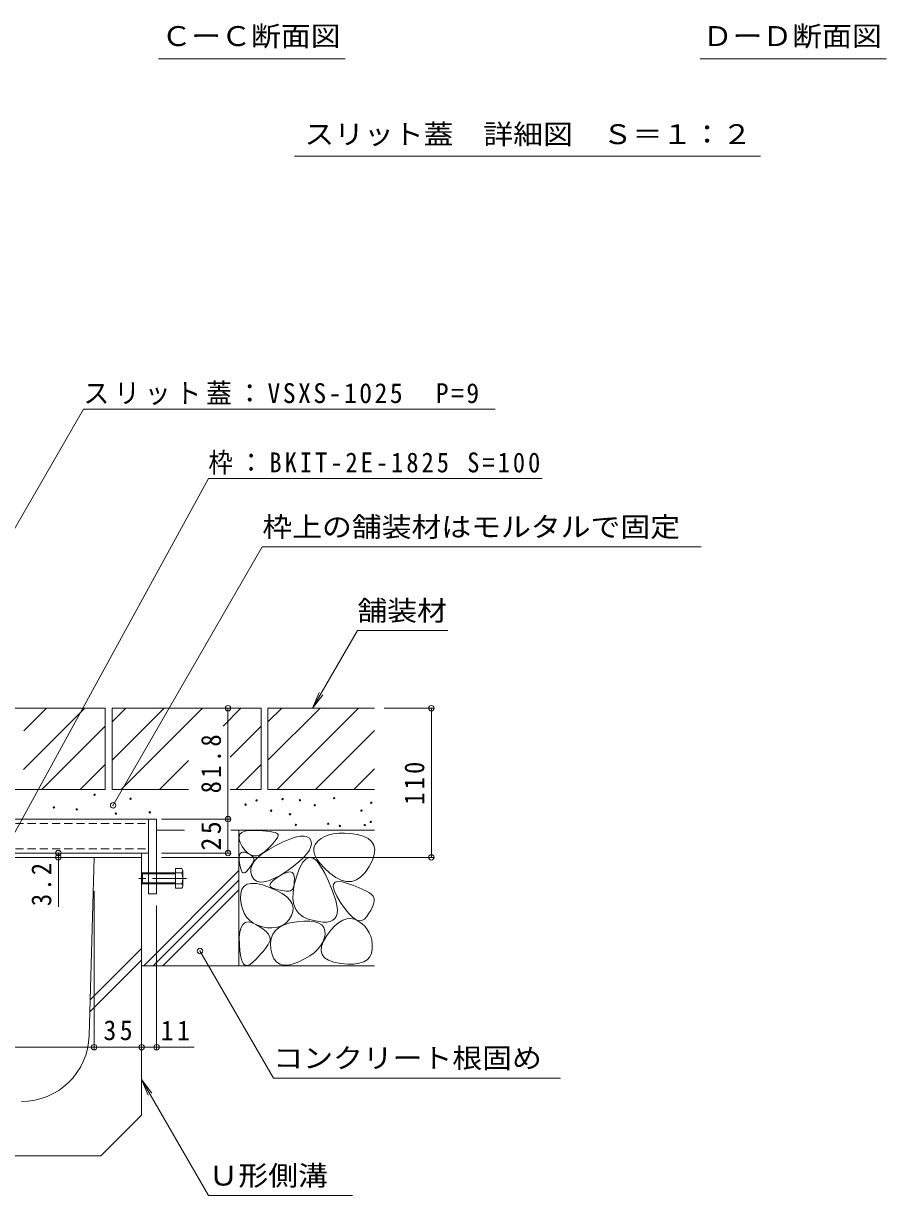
# Model space of a CAD drawing. Units: millimetres at full size, sheet at 1:5, with parts at other scales. Extents: x -1763 to 1942, y -1329 to 1372.
# Drawn here: x 912 to 1549, y -844 to 20 of the extents above; entities that cross this region are included whole.
import ezdxf
from ezdxf.enums import TextEntityAlignment as Align

# ---------------------------------------------------------------- set-up
doc = ezdxf.new("R2010")
doc.units = ezdxf.units.MM
doc.header["$LTSCALE"] = 5
doc.header["$PDMODE"] = 32
doc.header["$PDSIZE"] = 4
doc.linetypes.add('CHAIN1', pattern=[8, 5, -1, 1, -1])
doc.linetypes.add('DASHED1', pattern=[1.8, 1.2, -0.6])
for name, color, linetype, lineweight in [('4-0_OUTLINE-0', 7, 'Continuous', 9), ('4-4_0108_天井情報・�', 7, 'Continuous', 9), ('4-5_0055_アルミ建具_', 7, 'Continuous', 9), ('4-E_10ﾎﾞﾙﾄ__2', 2, 'Continuous', 9), ('4-F_10ﾎﾞﾙﾄ__1', 6, 'Continuous', 9), ('D-5_0242_', 4, 'Continuous', 9)]:
    doc.layers.add(name, color=color, linetype=linetype, lineweight=lineweight)
doc.styles.add('ＭＳ ゴシック', font='')
doc.styles.get('ＭＳ ゴシック').set_extended_font_data('MS Gothic')

msp = doc.modelspace()

# ---------------------------------------------------------------- linework, layer by layer
at = {"layer": '4-0_OUTLINE-0', "linetype": 'DASHED1'}
for p, q in [((744.417, -569.969), (1004.417, -569.969)), ((744.417, -588.569), (1004.417, -588.569))]:
    msp.add_line(p, q, dxfattribs=at)
at = {"layer": '4-0_OUTLINE-0'}
for p, q in [((855.317, -566.769), (1004.417, -566.769)), ((1010.417, -566.769), (1004.417, -566.769)), ((1004.417, -566.769), (1004.417, -621.769)), ((859.317, -591.769), (1004.417, -591.769)), ((859.317, -594.969), (999.417, -594.969)), ((999.417, -594.969), (999.417, -591.769))]:
    msp.add_line(p, q, dxfattribs=at)
at = {"layer": '4-0_OUTLINE-0', "color": 2}
for p, q in [((1024.417, -603.269), (1024.417, -617.669)), ((1029.117, -603.269), (1024.417, -603.269)), ((1000.117, -606.469), (999.417, -607.169)), ((999.417, -607.169), (999.417, -613.769)), ((1004.417, -607.169), (999.417, -607.169)), ((1000.117, -606.469), (1000.117, -614.469)), ((1004.417, -606.469), (1000.117, -606.469)), ((1029.117, -606.469), (1010.417, -606.469)), ((1024.417, -607.169), (1010.417, -607.169)), ((1029.717, -616.333), (1029.717, -605.133)), ((999.417, -613.769), (1000.117, -614.469)), ((999.417, -613.769), (1004.417, -613.769)), ((1000.117, -614.469), (1004.417, -614.469)), ((1010.417, -613.769), (1024.417, -613.769)), ((1010.417, -614.469), (1029.117, -614.469)), ((1024.417, -617.669), (1029.117, -617.669))]:
    msp.add_line(p, q, dxfattribs=at)
at = {"layer": '4-0_OUTLINE-0', "color": 2, "linetype": 'CHAIN1'}
msp.add_line((1032.501, -610.469), (996.701, -610.469), dxfattribs=at)
at = {"layer": '4-0_OUTLINE-0', "color": 2, "linetype": 'DASHED1'}
for p, q in [((1004.417, -606.469), (1010.417, -606.469)), ((1004.417, -607.169), (1010.417, -607.169)), ((1004.417, -613.769), (1010.417, -613.769)), ((1004.417, -614.469), (1010.417, -614.469))]:
    msp.add_line(p, q, dxfattribs=at)
at = {"layer": '4-0_OUTLINE-0'}
msp.add_lwpolyline([(1004.417, -621.769), (1010.417, -621.769), (1010.417, -566.769)], dxfattribs=at)
at = {"layer": '4-0_OUTLINE-0', "color": 2}
for centre, radius, start, end in [((1027.342, -604.869), 2.39, 317.9749, 42.0251), ((1016.309, -610.469), 13.418, 342.65606, 17.34394), ((1027.342, -616.069), 2.39, 317.9749, 42.0251)]:
    msp.add_arc(centre, radius, start, end, dxfattribs=at)
at = {"layer": '4-4_0108_天井情報・�'}
for p, q in [((1063.127, -484.969), (1063.127, -566.769)), ((1214.545, -484.969), (1178.169, -484.969)), ((1213.045, -484.969), (1213.045, -594.969)), ((1064.627, -566.769), (1014.125, -566.769)), ((1063.127, -566.769), (1063.127, -591.769)), ((938.054, -591.769), (938.054, -631.476)), ((1064.627, -591.769), (1014.125, -591.769)), ((1214.545, -594.969), (1014.125, -594.969)), ((964.417, -736.438), (964.417, -619.969)), ((1010.417, -736.438), (1010.417, -630.469)), ((784.417, -734.938), (964.417, -734.938)), ((964.417, -734.938), (999.417, -734.938))]:
    msp.add_line(p, q, dxfattribs=at)
msp.add_lwpolyline([(999.417, -734.938), (1010.417, -734.938), (1038.307, -734.938)], dxfattribs=at)
for p in [(1063.127, -484.969), (1213.045, -484.969), (1063.127, -566.769), (938.054, -591.769), (938.054, -594.969), (1063.127, -591.769), (1213.045, -594.969), (964.417, -734.938), (999.417, -734.938), (1010.417, -734.938)]:
    msp.add_point(p, dxfattribs=at)
at = {"layer": '4-5_0055_アルミ建具_'}
for p, q in [((897.496, -591.769), (1048.659, -315.707)), ((1048.659, -315.707), (1294.77, -315.707)), ((978.42, -556.588), (1088.437, -366.034)), ((1088.437, -366.034), (1412.014, -366.034)), ((1125.514, -484.969), (1158.52, -427.801)), ((1158.52, -427.801), (1225.096, -427.801)), ((1125.514, -484.969), (1130.297, -473.421)), ((1125.514, -484.969), (1133.123, -475.052)), ((1042.485, -663.965), (1096.565, -757.634)), ((999.417, -758.79), (1048.777, -844.283)), ((999.417, -758.79), (1007.027, -768.707)), ((999.417, -758.79), (1004.201, -770.339)), ((1096.565, -757.634), (1308.35, -757.634)), ((1048.777, -844.283), (1154.924, -844.283))]:
    msp.add_line(p, q, dxfattribs=at)
msp.add_lwpolyline([(829.317, -484.969), (956.595, -264.517), (1260.032, -264.517)], dxfattribs=at)
for p in [(978.42, -556.588), (1042.485, -663.965)]:
    msp.add_point(p, dxfattribs=at)
at = {"layer": '4-E_10ﾎﾞﾙﾄ__2'}
for p, q in [((972.617, -484.969), (862.617, -484.969)), ((912.404, -530.183), (957.617, -484.969)), ((929.333, -484.969), (912.668, -501.634)), ((972.617, -484.969), (972.617, -544.969)), ((1087.617, -484.969), (977.617, -484.969)), ((977.617, -495.116), (987.764, -484.969)), ((1016.048, -484.969), (977.617, -523.401)), ((977.617, -484.969), (977.617, -544.969)), ((1044.333, -484.969), (984.333, -544.969)), ((1059.452, -498.134), (1072.617, -484.969)), ((1087.617, -484.969), (1087.617, -544.969)), ((1092.617, -495.116), (1102.764, -484.969)), ((1092.617, -484.969), (1092.617, -544.969)), ((1171.217, -484.969), (1092.617, -484.969)), ((1092.617, -523.401), (1131.048, -484.969)), ((1099.333, -544.969), (1159.333, -484.969)), ((925.901, -544.969), (972.617, -498.253)), ((1064.78, -521.09), (1087.617, -498.253)), ((1171.217, -501.369), (1127.617, -544.969)), ((954.186, -544.969), (972.617, -526.538)), ((1012.617, -544.969), (1034.044, -523.542)), ((1069.186, -544.969), (1087.617, -526.538)), ((1155.901, -544.969), (1171.217, -529.653)), ((972.617, -544.969), (862.617, -544.969)), ((1034.044, -544.969), (977.617, -544.969)), ((1087.617, -544.969), (1064.78, -544.969)), ((1092.617, -544.969), (1171.217, -544.969)), ((1010.417, -574.969), (1031.033, -574.969)), ((1065.262, -574.969), (1171.217, -574.969)), ((1071.217, -574.969), (1071.217, -674.969)), ((1000.98, -674.969), (1071.217, -604.733)), ((1008.051, -674.969), (1071.217, -611.804)), ((1015.123, -674.969), (1071.217, -618.875)), ((999.417, -674.969), (1171.217, -674.969))]:
    msp.add_line(p, q, dxfattribs=at)
for points in [[(1099.739, -577.667), (1100.063, -578.334), (1100, -579.235), (1099.55, -580.37), (1098.712, -581.739), (1097.486, -583.34), (1095.872, -585.176), (1093.871, -587.244), (1091.483, -589.547), (1088.944, -591.622), (1086.493, -593.011), (1084.13, -593.712), (1081.854, -593.726), (1079.666, -593.053), (1077.565, -591.693), (1075.552, -589.646), (1073.627, -586.912), (1072.109, -584.033), (1071.32, -581.552), (1071.26, -579.47), (1071.928, -577.786), (1073.324, -576.5), (1075.448, -575.612), (1078.301, -575.123), (1081.883, -575.032), (1085.614, -575.167), (1088.917, -575.358), (1091.792, -575.605), (1094.238, -575.906), (1096.256, -576.263), (1097.845, -576.676), (1099.006, -577.144)], [(1138.189, -606.585), (1142.528, -609.752), (1146.664, -611.838), (1150.598, -612.842), (1154.329, -612.765), (1157.858, -611.606), (1161.184, -609.366), (1164.308, -606.044), (1167.229, -601.641), (1169.558, -596.948), (1170.904, -592.758), (1171.268, -589.07), (1170.649, -585.885), (1169.048, -583.202), (1166.464, -581.022), (1162.898, -579.344), (1158.349, -578.169), (1153.485, -577.438), (1148.974, -577.092), (1144.815, -577.132), (1141.009, -577.557), (1137.555, -578.368), (1134.454, -579.564), (1131.705, -581.146), (1129.309, -583.113), (1127.505, -585.37), (1126.534, -587.82), (1126.395, -590.464), (1127.089, -593.301), (1128.615, -596.332), (1130.974, -599.556), (1134.165, -602.974)], [(1124.269, -582.585), (1124.663, -584.711), (1124.308, -587.031), (1123.205, -589.546), (1121.353, -592.257), (1118.753, -595.162), (1115.404, -598.263), (1111.307, -601.559), (1106.461, -605.049), (1101.491, -608.244), (1097.02, -610.653), (1093.049, -612.276), (1089.577, -613.113), (1086.605, -613.164), (1084.132, -612.429), (1082.159, -610.908), (1080.685, -608.601), (1079.892, -605.887), (1079.962, -603.147), (1080.894, -600.38), (1082.689, -597.585), (1085.346, -594.763), (1088.866, -591.915), (1093.248, -589.04), (1098.493, -586.137), (1103.862, -583.53), (1108.618, -581.541), (1112.76, -580.17), (1116.289, -579.417), (1119.204, -579.282), (1121.506, -579.765), (1123.194, -580.866)], [(1082.125, -597.582), (1081.769, -598.343), (1081.331, -599.156), (1080.81, -600.02), (1080.207, -600.934), (1079.52, -601.9), (1078.751, -602.918), (1077.899, -603.986), (1076.964, -605.105), (1076.027, -606.015), (1075.167, -606.454), (1074.384, -606.422), (1073.679, -605.92), (1073.051, -604.947), (1072.5, -603.503), (1072.027, -601.588), (1071.631, -599.203), (1071.399, -596.792), (1071.418, -594.802), (1071.687, -593.231), (1072.207, -592.081), (1072.978, -591.35), (1073.999, -591.04), (1075.27, -591.15), (1076.792, -591.68), (1078.317, -592.419), (1079.596, -593.158), (1080.631, -593.897), (1081.42, -594.635), (1081.964, -595.373), (1082.263, -596.11), (1082.316, -596.846)], [(1142.997, -638.441), (1143.619, -636.338), (1143.756, -633.701), (1143.409, -630.53), (1142.577, -626.825), (1141.261, -622.586), (1139.46, -617.813), (1137.175, -612.506), (1134.405, -606.665), (1131.447, -601.351), (1128.597, -597.626), (1125.855, -595.489), (1123.221, -594.941), (1120.695, -595.981), (1118.277, -598.61), (1115.967, -602.827), (1113.765, -608.633), (1112.02, -614.904), (1111.08, -620.519), (1110.946, -625.476), (1111.617, -629.777), (1113.094, -633.42), (1115.376, -636.407), (1118.464, -638.736), (1122.357, -640.409), (1126.439, -641.554), (1130.091, -642.302), (1133.315, -642.652), (1136.109, -642.605), (1138.475, -642.16), (1140.411, -641.318), (1141.919, -640.078)], [(1108.193, -619.874), (1107.143, -619.874), (1105.991, -619.806), (1104.737, -619.673), (1103.382, -619.472), (1101.925, -619.204), (1100.366, -618.87), (1098.706, -618.469), (1096.944, -618.002), (1095.418, -617.42), (1094.467, -616.678), (1094.089, -615.774), (1094.286, -614.71), (1095.056, -613.485), (1096.401, -612.098), (1098.32, -610.551), (1100.814, -608.842), (1103.422, -607.306), (1105.687, -606.276), (1107.608, -605.751), (1109.186, -605.733), (1110.421, -606.22), (1111.312, -607.212), (1111.859, -608.711), (1112.063, -610.715), (1112.03, -612.833), (1111.869, -614.673), (1111.579, -616.235), (1111.159, -617.518), (1110.611, -618.524), (1109.934, -619.252), (1109.128, -619.702)], [(1170.74, -624.598), (1170.963, -625.741), (1170.936, -627.055), (1170.66, -628.541), (1170.134, -630.198), (1169.359, -632.026), (1168.334, -634.025), (1167.059, -636.195), (1165.536, -638.536), (1163.789, -640.498), (1161.847, -641.528), (1159.708, -641.627), (1157.374, -640.796), (1154.844, -639.033), (1152.118, -636.339), (1149.196, -632.714), (1146.078, -628.158), (1143.345, -623.546), (1141.579, -619.755), (1140.78, -616.783), (1140.947, -614.631), (1142.081, -613.298), (1144.181, -612.786), (1147.249, -613.093), (1151.282, -614.22), (1155.538, -615.727), (1159.274, -617.174), (1162.488, -618.561), (1165.181, -619.888), (1167.352, -621.156), (1169.003, -622.363), (1170.132, -623.511)], [(1109.869, -637.881), (1108.169, -640.645), (1106.191, -642.912), (1103.933, -644.683), (1101.397, -645.957), (1098.581, -646.735), (1095.487, -647.016), (1092.113, -646.801), (1088.461, -646.089), (1084.892, -644.924), (1081.768, -643.35), (1079.09, -641.366), (1076.857, -638.973), (1075.07, -636.17), (1073.728, -632.958), (1072.832, -629.336), (1072.381, -625.305), (1072.516, -621.47), (1073.377, -618.438), (1074.964, -616.208), (1077.277, -614.781), (1080.316, -614.156), (1084.081, -614.334), (1088.572, -615.314), (1093.789, -617.097), (1098.923, -619.333), (1103.164, -621.672), (1106.513, -624.115), (1108.969, -626.661), (1110.533, -629.311), (1111.204, -632.064), (1110.983, -634.921)], [(1093.586, -657.629), (1092.71, -659.144), (1091.653, -660.751), (1090.415, -662.449), (1088.996, -664.238), (1087.396, -666.118), (1085.615, -668.089), (1083.652, -670.152), (1081.509, -672.305), (1079.398, -674.023), (1077.534, -674.778), (1075.915, -674.57), (1074.542, -673.399), (1073.416, -671.265), (1072.536, -668.169), (1071.901, -664.109), (1071.513, -659.087), (1071.47, -654.042), (1071.87, -649.914), (1072.714, -646.704), (1074.002, -644.411), (1075.733, -643.035), (1077.908, -642.576), (1080.527, -643.035), (1083.59, -644.411), (1086.62, -646.222), (1089.141, -647.988), (1091.154, -649.709), (1092.658, -651.384), (1093.653, -653.014), (1094.139, -654.598), (1094.117, -656.136)], [(1134.677, -651.721), (1134.094, -654.67), (1132.99, -657.498), (1131.365, -660.203), (1129.218, -662.786), (1126.551, -665.246), (1123.363, -667.584), (1119.653, -669.8), (1115.423, -671.894), (1111.17, -673.527), (1107.391, -674.362), (1104.088, -674.397), (1101.26, -673.634), (1098.907, -672.071), (1097.029, -669.71), (1095.626, -666.55), (1094.699, -662.591), (1094.396, -658.462), (1094.867, -654.793), (1096.113, -651.582), (1098.132, -648.831), (1100.926, -646.539), (1104.494, -644.706), (1108.836, -643.332), (1113.953, -642.418), (1119.092, -641.964), (1123.503, -641.972), (1127.186, -642.442), (1130.141, -643.374), (1132.367, -644.767), (1133.865, -646.623), (1134.635, -648.941)], [(1169.389, -662.457), (1168.838, -665.617), (1167.616, -668.259), (1165.724, -670.381), (1163.161, -671.985), (1159.928, -673.069), (1156.024, -673.635), (1151.45, -673.682), (1146.205, -673.209), (1141.162, -672.248), (1137.193, -670.827), (1134.298, -668.948), (1132.477, -666.609), (1131.73, -663.811), (1132.057, -660.555), (1133.458, -656.84), (1135.933, -652.665), (1138.931, -648.643), (1141.9, -645.387), (1144.841, -642.895), (1147.753, -641.169), (1150.637, -640.208), (1153.492, -640.011), (1156.319, -640.58), (1159.117, -641.913), (1161.713, -643.736), (1163.935, -645.771), (1165.781, -648.019), (1167.253, -650.481), (1168.349, -653.156), (1169.071, -656.043), (1169.417, -659.144)]]:
    msp.add_lwpolyline(points, close=True, dxfattribs=at)
at = {"layer": '4-E_10ﾎﾞﾙﾄ__2', "color": 7}
for centre in [(964.787, -548.786), (991.306, -551.69), (1084.21, -553.006), (1103.42, -551.958), (1116.169, -552.831), (1141.413, -551.253), (934.783, -558.078), (951.624, -559.626), (1005.437, -561.755), (1076.139, -556.093), (1094.863, -560.515), (1127.116, -556.564), (1161.504, -560.449), (1168.763, -554.642), (980.466, -562.723), (1108.834, -563.135), (1136.988, -570.211), (1168.376, -568.869), (1113.175, -570.964), (1145.674, -571.773), (1163.994, -571.139)]:
    msp.add_circle(centre, 0.5, dxfattribs=at)
at = {"layer": '4-F_10ﾎﾞﾙﾄ__1'}
for p, q in [((960.767, -726.358), (964.417, -594.969)), ((964.417, -594.969), (999.417, -594.969)), ((999.417, -784.969), (999.417, -594.969)), ((961.498, -700.07), (999.417, -662.151)), ((961.255, -708.813), (999.417, -670.651)), ((969.417, -814.969), (999.417, -784.969)), ((779.417, -814.969), (969.417, -814.969))]:
    msp.add_line(p, q, dxfattribs=at)
msp.add_arc((910.787, -724.969), 50, 270, 358.40886, dxfattribs=at)
at = {"layer": 'D-5_0242_', "color": 7}
for p, q in [((1011.985, -6.315), (1149.5, -6.315)), ((1411.16, -6.315), (1548.676, -6.315)), ((1455.659, -77.921), (1112.18, -77.921))]:
    msp.add_line(p, q, dxfattribs=at)

# ---------------------------------------------------------------- texts
at = {"layer": '4-4_0108_天井情報・�', "color": 2, "char_height": 14.66, "attachment_point": 7, "rotation": 90, "style": 'ＭＳ ゴシック'}
for s, insert in [('\\T1.28;\\W0.9;81.8', (1058.127, -547.744)), ('\\T1.27;\\W0.9;110', (1208.045, -556.219)), ('\\T1.27;\\W0.95;25', (1058.127, -589.894)), ('\\T1.27;\\W0.9;3.2', (933.054, -630.859))]:
    msp.add_mtext(s, dxfattribs=dict(at, insert=insert))
at = {"layer": '4-4_0108_天井情報・�', "color": 2, "char_height": 14.66, "attachment_point": 7, "style": 'ＭＳ ゴシック'}
for s, insert in [('\\T1.27;\\W0.95;35', (971.292, -729.938)), ('\\T1.27;\\W0.95;11', (1013.56, -729.938))]:
    msp.add_mtext(s, dxfattribs=dict(at, insert=insert))
at = {"layer": '4-5_0055_アルミ建具_', "color": 2, "style": 'ＭＳ ゴシック', "width": 1.1}
for s, p in [('枠上の舗装材はモルタルで固定', (1088.437, -363.034)), ('舗装材', (1158.52, -424.801)), ('コンクリート根固め', (1096.565, -754.634)), ('Ｕ形側溝', (1048.777, -841.283))]:
    msp.add_text(s, height=14.66, dxfattribs=at).set_placement(p, align=Align.BOTTOM_LEFT)
at = {"layer": '4-5_0055_アルミ建具_', "color": 2, "char_height": 14.66, "attachment_point": 7, "style": 'ＭＳ ゴシック'}
for s, insert in [('\\T1.19;\\W0.95;スリット蓋：VSXS-1025\u3000P=9', (956.595, -261.517)), ('\\T1.25;\\W0.9;枠：BKIT-2E-1825\\~S=100', (1048.659, -312.707))]:
    msp.add_mtext(s, dxfattribs=dict(at, insert=insert))
at = {"layer": 'D-5_0242_', "color": 2, "style": 'ＭＳ ゴシック', "width": 1.1}
for s, p in [('ＣーＣ断面図', (1014.148, -1.199)), ('ＤーＤ断面図', (1413.135, -1.199)), ('スリット蓋\u3000詳細図\u3000Ｓ＝１：２', (1119.409, -73.531))]:
    msp.add_text(s, height=14.66, dxfattribs=at).set_placement(p, align=Align.BOTTOM_LEFT)

doc.saveas('drawing.dxf')
